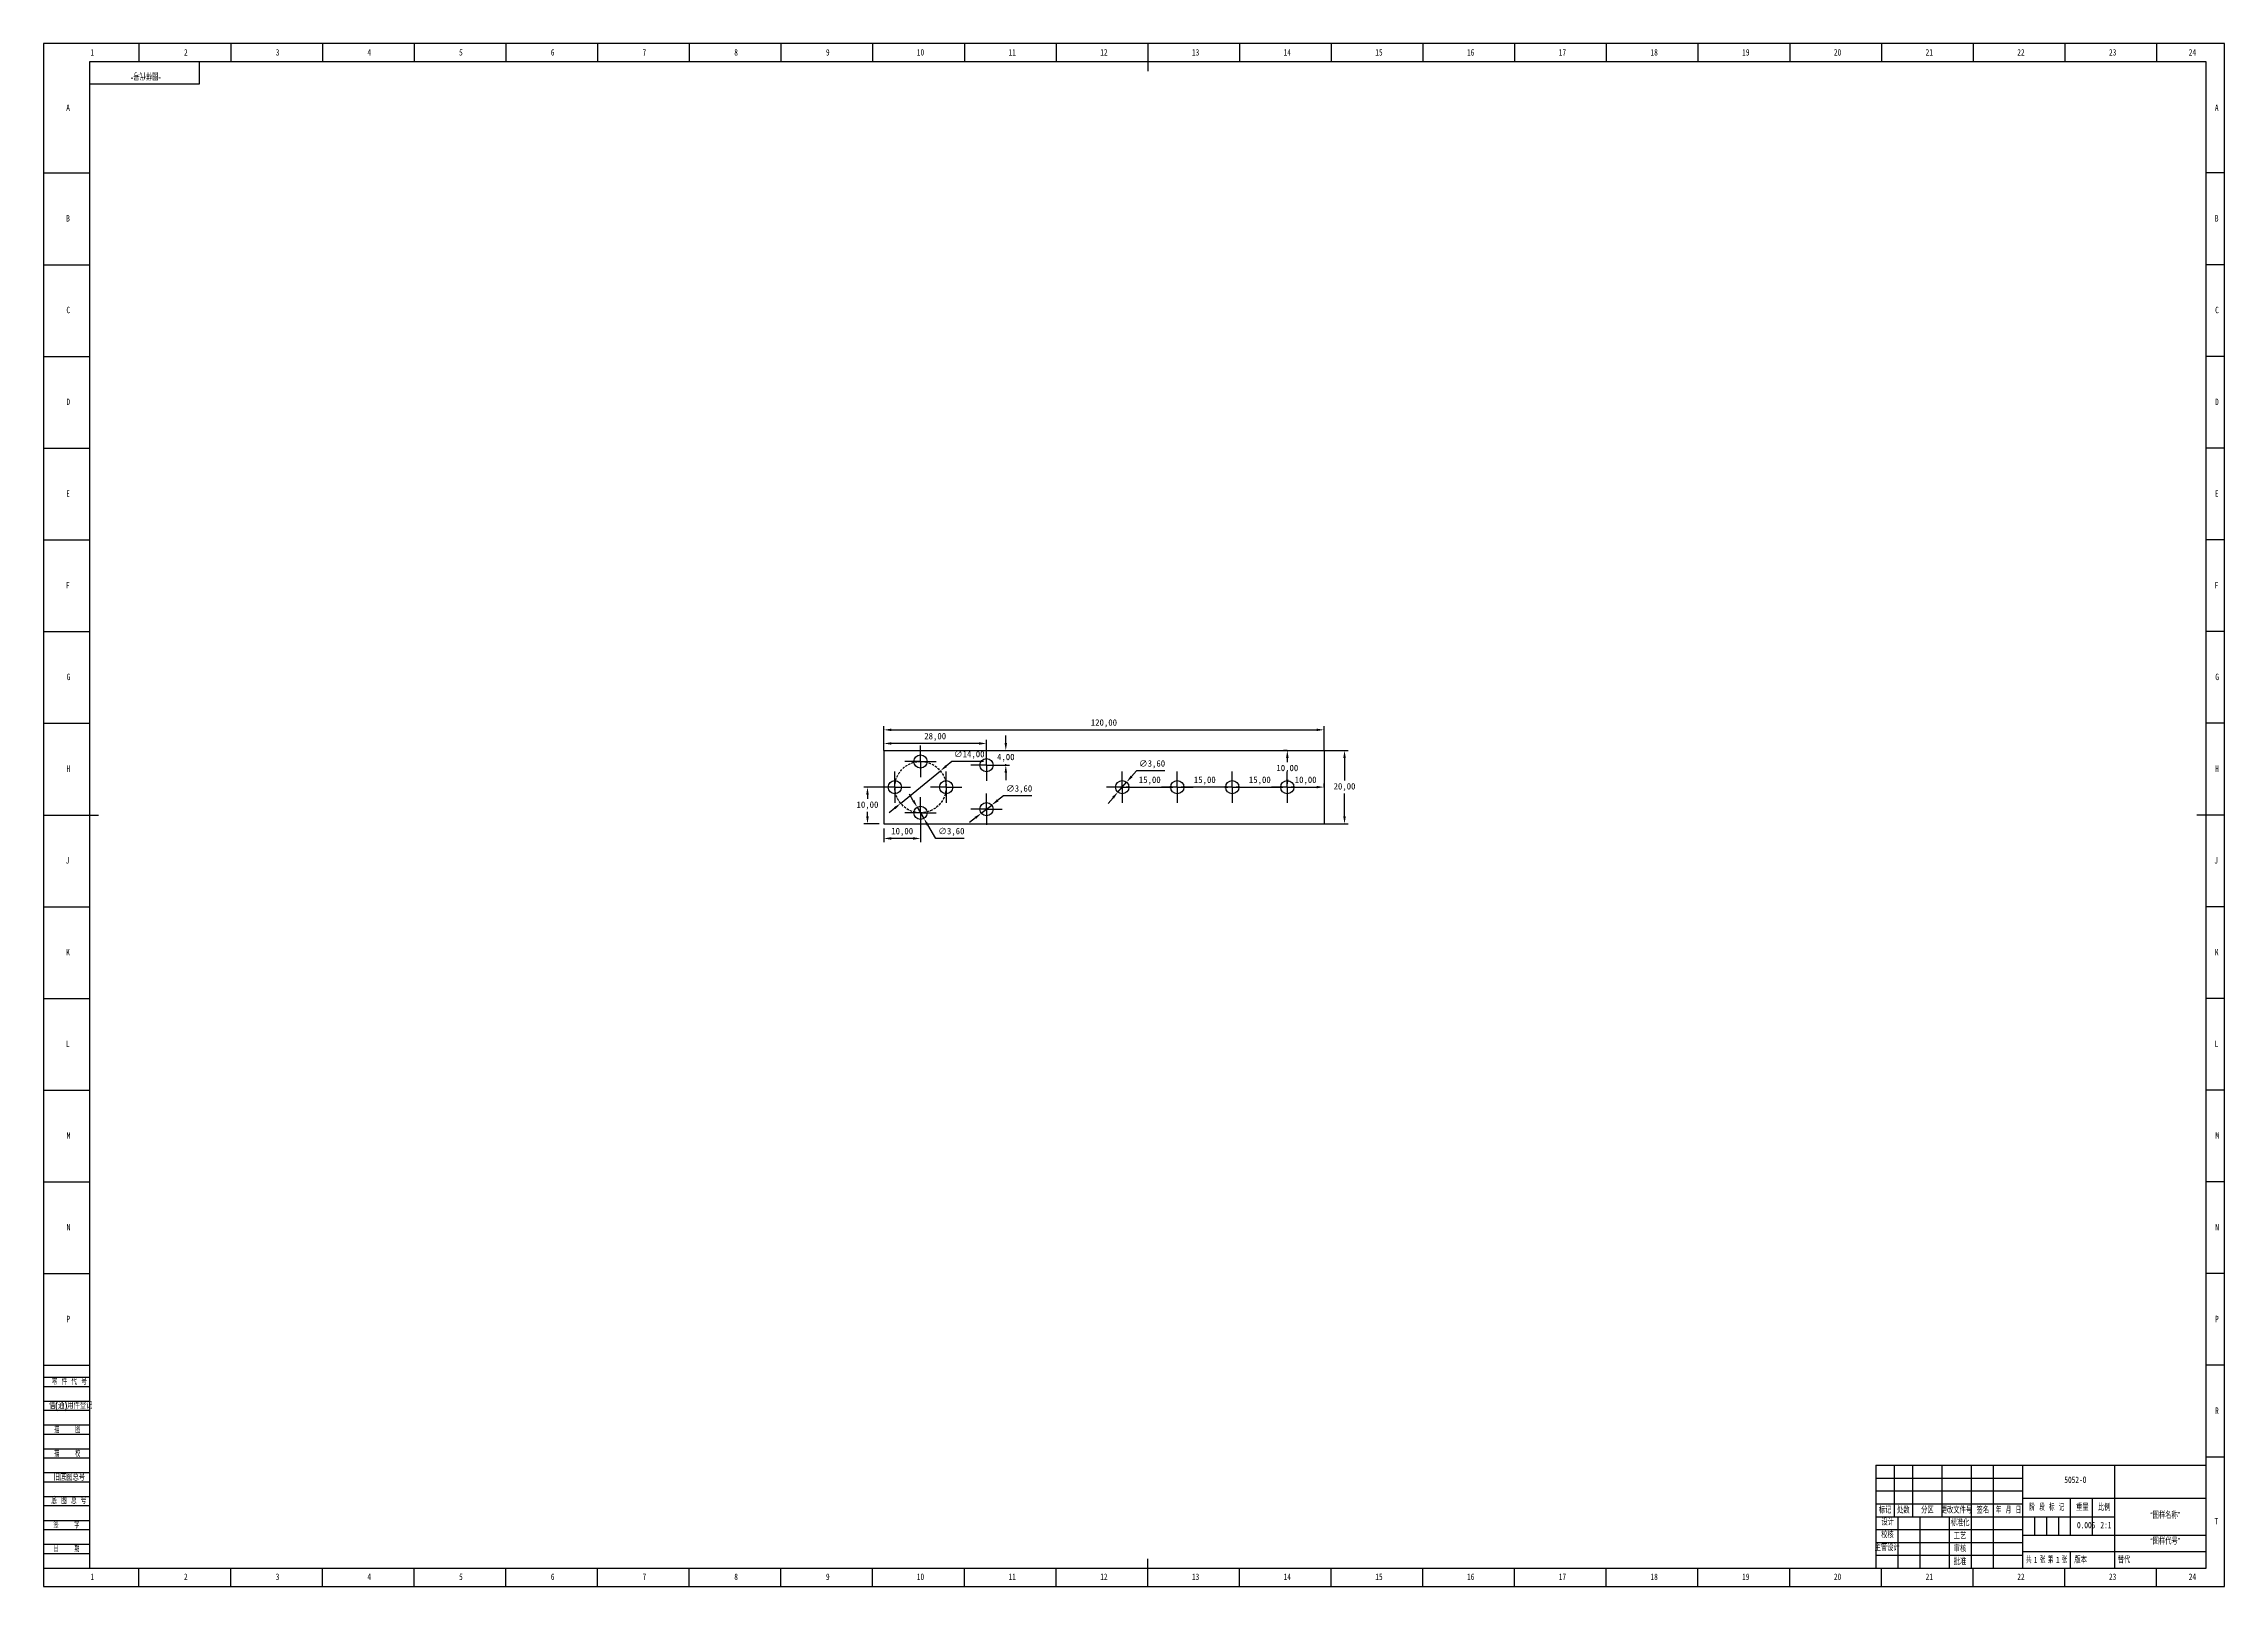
# Model space of a CAD drawing. Header units: millimetres. Extents: x 0 to 594, y 0 to 421.
import ezdxf

# ---------------------------------------------------------------- set-up
doc = ezdxf.new("R2010")
doc.units = ezdxf.units.MM
doc.header["$LTSCALE"] = 0.5
doc.header["$PDSIZE"] = -1
doc.linetypes.add('HIDDEN', pattern=[1.905, 1.27, -0.635])
for name, color, linetype in [('10', 7, 'Continuous'), ('5', 7, 'Continuous'), ('9', 7, 'Continuous'), ('SLD-0', 7, 'Continuous')]:
    doc.layers.add(name, color=color, linetype=linetype)
doc.styles.add('SLDTEXTSTYLE0', font='TXT', dxfattribs={"width": 0.7, "bigfont": 'bigfont'})
doc.styles.add('SLDTEXTSTYLE1', font='TXT', dxfattribs={"width": 0.6, "bigfont": 'bigfont'})
doc.styles.add('SLDTEXTSTYLE2', font='TXT', dxfattribs={"width": 0.614286, "bigfont": 'bigfont'})
doc.styles.add('SLDTEXTSTYLE3', font='TXT', dxfattribs={"width": 0.62, "bigfont": 'bigfont'})
doc.styles.add('SLDTEXTSTYLE4', font='TXT', dxfattribs={"width": 0.566667, "bigfont": 'bigfont'})
doc.styles.add('SLDTEXTSTYLE5', font='TXT', dxfattribs={"width": 0.7})
doc.dimstyles.new('ISO-25', dxfattribs={"dimtxt": 2.5, "dimasz": 2.5, "dimexe": 1.25, "dimexo": 0.625, "dimtad": 1, "dimtxsty": 'Standard', "dimcen": 2.5, "dimadec": 0, "dimazin": 0, "dimtfac": 1, "dimtmove": 0, "dimatfit": 3, "dimfxl": 1, "dimarcsym": 0})

# ---------------------------------------------------------------- blocks, each defined once
blk = doc.blocks.new('SW_CENTERMARKSYMBOL_0')
at = {"layer": '10', "color": 0}
for p, q in [((-2.5, 0), (-4.3, 0)), ((0, 0), (-2.5, 0)), ((0, 2.5), (0, 4.3)), ((0, 0), (0, 2.5)), ((0, 0), (0, -2.5)), ((0, 0), (2.5, 0)), ((2.5, 0), (4.3, 0)), ((0, -2.5), (0, -4.3))]:
    blk.add_line(p, q, dxfattribs=at)
blk = doc.blocks.new('SW_CENTERMARKSYMBOL_1')
at = {"layer": '10', "color": 0}
for p, q in [((-2.5, 0), (-4.3, 0)), ((0, 0), (-2.5, 0)), ((0, 2.5), (0, 4.3)), ((0, 0), (0, 2.5)), ((0, 0), (0, -2.5)), ((0, 0), (2.5, 0)), ((2.5, 0), (4.3, 0)), ((0, -2.5), (0, -4.3))]:
    blk.add_line(p, q, dxfattribs=at)
blk = doc.blocks.new('SW_CENTERMARKSYMBOL_2')
at = {"layer": '10', "color": 0}
for p, q in [((-2.5, 0), (-4.3, 0)), ((0, 0), (-2.5, 0)), ((0, 2.5), (0, 4.3)), ((0, 0), (0, 2.5)), ((0, 0), (0, -2.5)), ((0, 0), (2.5, 0)), ((2.5, 0), (4.3, 0)), ((0, -2.5), (0, -4.3))]:
    blk.add_line(p, q, dxfattribs=at)
blk = doc.blocks.new('SW_CENTERMARKSYMBOL_3')
at = {"layer": '10', "color": 0}
for p, q in [((-2.5, 0), (-4.3, 0)), ((0, 0), (-2.5, 0)), ((0, 2.5), (0, 4.3)), ((0, 0), (0, 2.5)), ((0, 0), (0, -2.5)), ((0, 0), (2.5, 0)), ((2.5, 0), (4.3, 0)), ((0, -2.5), (0, -4.3))]:
    blk.add_line(p, q, dxfattribs=at)
blk = doc.blocks.new('SW_CENTERMARKSYMBOL_4')
at = {"layer": '10', "color": 0}
for p, q in [((-2.5, 0), (-4.3, 0)), ((0, 0), (-2.5, 0)), ((0, 2.5), (0, 4.3)), ((0, 0), (0, 2.5)), ((0, 0), (0, -2.5)), ((0, 0), (2.5, 0)), ((2.5, 0), (4.3, 0)), ((0, -2.5), (0, -4.3))]:
    blk.add_line(p, q, dxfattribs=at)
blk = doc.blocks.new('SW_CENTERMARKSYMBOL_5')
at = {"layer": '10', "color": 0}
for p, q in [((-2.5, 0), (-4.3, 0)), ((0, 0), (-2.5, 0)), ((0, 2.5), (0, 4.3)), ((0, 0), (0, 2.5)), ((0, 0), (0, -2.5)), ((0, 0), (2.5, 0)), ((2.5, 0), (4.3, 0)), ((0, -2.5), (0, -4.3))]:
    blk.add_line(p, q, dxfattribs=at)
blk = doc.blocks.new('SW_CENTERMARKSYMBOL_6')
at = {"layer": '10', "color": 0}
for p, q in [((-2.5, 0), (-4.3, 0)), ((0, 0), (-2.5, 0)), ((0, 2.5), (0, 4.3)), ((0, 0), (0, 2.5)), ((0, 0), (0, -2.5)), ((0, 0), (2.5, 0)), ((2.5, 0), (4.3, 0)), ((0, -2.5), (0, -4.3))]:
    blk.add_line(p, q, dxfattribs=at)
blk = doc.blocks.new('SW_CENTERMARKSYMBOL_7')
at = {"layer": '10', "color": 0}
for p, q in [((-2.5, 0), (-4.3, 0)), ((0, 0), (-2.5, 0)), ((0, 2.5), (0, 4.3)), ((0, 0), (0, 2.5)), ((0, 0), (0, -2.5)), ((0, 0), (2.5, 0)), ((2.5, 0), (4.3, 0)), ((0, -2.5), (0, -4.3))]:
    blk.add_line(p, q, dxfattribs=at)
blk = doc.blocks.new('SW_CENTERMARKSYMBOL_8')
at = {"layer": '10', "color": 0}
for p, q in [((-2.5, 0), (-4.3, 0)), ((0, 0), (-2.5, 0)), ((0, 2.5), (0, 4.3)), ((0, 0), (0, 2.5)), ((0, 0), (0, -2.5)), ((0, 0), (2.5, 0)), ((2.5, 0), (4.3, 0)), ((0, -2.5), (0, -4.3))]:
    blk.add_line(p, q, dxfattribs=at)
blk = doc.blocks.new('SW_CENTERMARKSYMBOL_9')
at = {"layer": '10', "color": 0}
for p, q in [((-2.5, 0), (-4.3, 0)), ((0, 0), (-2.5, 0)), ((0, 2.5), (0, 4.3)), ((0, 0), (0, 2.5)), ((0, 0), (0, -2.5)), ((0, 0), (2.5, 0)), ((2.5, 0), (4.3, 0)), ((0, -2.5), (0, -4.3))]:
    blk.add_line(p, q, dxfattribs=at)
blk = doc.blocks.new('*D11')
at = {"color": 0, "lineweight": -2, "transparency": 16777216}
for p, q in [((229.05, 227.85), (229.05, 234.46)), ((231.09, 233.46), (347.01, 233.46)), ((349.05, 227.85), (349.05, 234.46))]:
    blk.add_line(p, q, dxfattribs=at)
at = {"color": 0, "transparency": 16777216}
for points in [[(231.09, 233.8), (231.09, 233.12), (229.05, 233.46)], [(347.01, 233.8), (347.01, 233.12), (349.05, 233.46)]]:
    blk.add_solid(points, dxfattribs=at)
at = {"layer": 'Defpoints', "color": 0, "transparency": 16777216}
for p in [(349.05, 233.46), (229.05, 227.85), (349.05, 227.85)]:
    blk.add_point(p, dxfattribs=at)
at = {"color": 0, "transparency": 16777216, "insert": (289.05, 235.24), "char_height": 1.75, "attachment_point": 5}
blk.add_mtext('120,00', dxfattribs=at)
blk = doc.blocks.new('*D12')
at = {"color": 0, "lineweight": -2, "transparency": 16777216}
for p, q in [((349.05, 227.85), (355.64, 227.85)), ((354.64, 225.81), (354.64, 219.63)), ((354.64, 209.89), (354.64, 216.07)), ((349.05, 207.85), (355.64, 207.85))]:
    blk.add_line(p, q, dxfattribs=at)
at = {"color": 0, "transparency": 16777216}
for points in [[(354.3, 225.81), (354.98, 225.81), (354.64, 227.85)], [(354.3, 209.89), (354.98, 209.89), (354.64, 207.85)]]:
    blk.add_solid(points, dxfattribs=at)
at = {"layer": 'Defpoints', "color": 0, "transparency": 16777216}
for p in [(349.05, 227.85), (349.05, 207.85), (354.64, 207.85)]:
    blk.add_point(p, dxfattribs=at)
at = {"color": 0, "transparency": 16777216, "insert": (354.64, 217.85), "char_height": 1.75, "attachment_point": 5}
blk.add_mtext('20,00', dxfattribs=at)
blk = doc.blocks.new('*D13')
at = {"color": 0, "lineweight": -2, "transparency": 16777216}
for p, q in [((229.05, 206.55), (229.05, 202.86)), ((237.01, 203.86), (231.09, 203.86)), ((239.05, 206.55), (239.05, 202.86))]:
    blk.add_line(p, q, dxfattribs=at)
at = {"color": 0, "transparency": 16777216}
for points in [[(231.09, 204.2), (231.09, 203.52), (229.05, 203.86)], [(237.01, 204.2), (237.01, 203.52), (239.05, 203.86)]]:
    blk.add_solid(points, dxfattribs=at)
at = {"layer": 'Defpoints', "color": 0, "transparency": 16777216}
for p in [(229.05, 206.55), (229.05, 203.86), (239.05, 206.55)]:
    blk.add_point(p, dxfattribs=at)
at = {"color": 0, "transparency": 16777216, "insert": (234.05, 205.64), "char_height": 1.75, "attachment_point": 5}
blk.add_mtext('10,00', dxfattribs=at)
blk = doc.blocks.new('*D14')
at = {"color": 0, "lineweight": -2, "transparency": 16777216}
for p, q in [((227.75, 217.85), (223.59, 217.85)), ((224.59, 215.81), (224.59, 214.63)), ((224.59, 209.89), (224.59, 211.07)), ((227.75, 207.85), (223.59, 207.85))]:
    blk.add_line(p, q, dxfattribs=at)
at = {"color": 0, "transparency": 16777216}
for points in [[(224.25, 215.81), (224.93, 215.81), (224.59, 217.85)], [(224.25, 209.89), (224.93, 209.89), (224.59, 207.85)]]:
    blk.add_solid(points, dxfattribs=at)
at = {"layer": 'Defpoints', "color": 0, "transparency": 16777216}
for p in [(227.75, 217.85), (224.59, 207.85), (227.75, 207.85)]:
    blk.add_point(p, dxfattribs=at)
at = {"color": 0, "transparency": 16777216, "insert": (224.59, 212.85), "char_height": 1.75, "attachment_point": 5}
blk.add_mtext('10,00', dxfattribs=at)
blk = doc.blocks.new('*D15')
at = {"color": 0, "lineweight": -2, "transparency": 16777216}
for p, q in [((233.63, 213.42), (244.47, 222.28)), ((247.63, 224.86), (246.05, 223.57)), ((256.26, 224.86), (247.63, 224.86)), ((232.05, 212.13), (230.47, 210.84))]:
    blk.add_line(p, q, dxfattribs=at)
at = {"color": 0, "transparency": 16777216}
for points in [[(245.83, 223.83), (246.26, 223.31), (244.47, 222.28)], [(231.83, 212.39), (232.27, 211.86), (233.63, 213.42)]]:
    blk.add_solid(points, dxfattribs=at)
at = {"layer": 'Defpoints', "color": 0, "transparency": 16777216}
for p in [(244.47, 222.28), (233.63, 213.42)]:
    blk.add_point(p, dxfattribs=at)
at = {"color": 0, "transparency": 16777216, "insert": (252.33, 226.65), "char_height": 1.75, "attachment_point": 5}
blk.add_mtext('∅14,00', dxfattribs=at)
blk = doc.blocks.new('*D16')
at = {"color": 0, "lineweight": -2, "transparency": 16777216}
for p, q in [((237.09, 214.15), (236.05, 215.91)), ((238.13, 212.4), (239.97, 209.3)), ((243.19, 203.86), (241.01, 207.55)), ((250.95, 203.86), (243.19, 203.86))]:
    blk.add_line(p, q, dxfattribs=at)
at = {"color": 0, "transparency": 16777216}
for points in [[(237.38, 214.33), (236.8, 213.98), (238.13, 212.4)], [(241.3, 207.72), (240.71, 207.37), (239.97, 209.3)]]:
    blk.add_solid(points, dxfattribs=at)
at = {"layer": 'Defpoints', "color": 0, "transparency": 16777216}
for p in [(238.13, 212.4), (239.97, 209.3)]:
    blk.add_point(p, dxfattribs=at)
at = {"color": 0, "transparency": 16777216, "insert": (247.45, 205.64), "char_height": 1.75, "attachment_point": 5}
blk.add_mtext('∅3,60', dxfattribs=at)
blk = doc.blocks.new('*D17')
at = {"color": 0, "lineweight": -2, "transparency": 16777216}
for p, q in [((261.67, 215.48), (260.07, 214.22)), ((269.43, 215.48), (261.67, 215.48)), ((254.03, 209.48), (252.42, 208.22)), ((255.63, 210.74), (258.46, 212.96))]:
    blk.add_line(p, q, dxfattribs=at)
at = {"color": 0, "transparency": 16777216}
for points in [[(259.86, 214.49), (260.28, 213.95), (258.46, 212.96)], [(253.82, 209.74), (254.24, 209.21), (255.63, 210.74)]]:
    blk.add_solid(points, dxfattribs=at)
at = {"layer": 'Defpoints', "color": 0, "transparency": 16777216}
for p in [(255.63, 210.74), (258.46, 212.96)]:
    blk.add_point(p, dxfattribs=at)
at = {"color": 0, "transparency": 16777216, "insert": (265.93, 217.26), "char_height": 1.75, "attachment_point": 5}
blk.add_mtext('∅3,60', dxfattribs=at)
blk = doc.blocks.new('*D18')
at = {"color": 0, "lineweight": -2, "transparency": 16777216}
for p, q in [((229.05, 227.85), (229.05, 230.75)), ((255.01, 229.75), (231.09, 229.75)), ((257.05, 228.15), (257.05, 230.75))]:
    blk.add_line(p, q, dxfattribs=at)
at = {"color": 0, "transparency": 16777216}
for points in [[(231.09, 230.09), (231.09, 229.41), (229.05, 229.75)], [(255.01, 230.09), (255.01, 229.41), (257.05, 229.75)]]:
    blk.add_solid(points, dxfattribs=at)
at = {"layer": 'Defpoints', "color": 0, "transparency": 16777216}
for p in [(229.05, 229.75), (229.05, 227.85), (257.05, 228.15)]:
    blk.add_point(p, dxfattribs=at)
at = {"color": 0, "transparency": 16777216, "insert": (243.05, 231.53), "char_height": 1.75, "attachment_point": 5}
blk.add_mtext('28,00', dxfattribs=at)
blk = doc.blocks.new('*D19')
at = {"color": 0, "lineweight": -2, "transparency": 16777216}
for p, q in [((262.3, 229.89), (262.3, 231.93)), ((261.35, 227.85), (263.3, 227.85)), ((262.3, 227.85), (262.3, 227.63)), ((261.35, 223.85), (263.3, 223.85)), ((262.3, 223.85), (262.3, 224.07)), ((262.3, 221.81), (262.3, 219.77))]:
    blk.add_line(p, q, dxfattribs=at)
at = {"color": 0, "transparency": 16777216}
for points in [[(261.96, 229.89), (262.64, 229.89), (262.3, 227.85)], [(261.96, 221.81), (262.64, 221.81), (262.3, 223.85)]]:
    blk.add_solid(points, dxfattribs=at)
at = {"layer": 'Defpoints', "color": 0, "transparency": 16777216}
for p in [(261.35, 227.85), (262.3, 227.85), (261.35, 223.85)]:
    blk.add_point(p, dxfattribs=at)
at = {"color": 0, "transparency": 16777216, "insert": (262.3, 225.85), "char_height": 1.75, "attachment_point": 5}
blk.add_mtext('4,00', dxfattribs=at)
blk = doc.blocks.new('*D20')
at = {"color": 0, "lineweight": -2, "transparency": 16777216}
for p, q in [((297.91, 222.29), (296.57, 220.75)), ((305.67, 222.29), (297.91, 222.29)), ((291.53, 214.95), (290.19, 213.41)), ((292.87, 216.49), (295.23, 219.21))]:
    blk.add_line(p, q, dxfattribs=at)
at = {"color": 0, "transparency": 16777216}
for points in [[(296.31, 220.97), (296.83, 220.52), (295.23, 219.21)], [(291.27, 215.18), (291.78, 214.73), (292.87, 216.49)]]:
    blk.add_solid(points, dxfattribs=at)
at = {"layer": 'Defpoints', "color": 0, "transparency": 16777216}
for p in [(292.87, 216.49), (295.23, 219.21)]:
    blk.add_point(p, dxfattribs=at)
at = {"color": 0, "transparency": 16777216, "insert": (302.17, 224.07), "char_height": 1.75, "attachment_point": 5}
blk.add_mtext('∅3,60', dxfattribs=at)
blk = doc.blocks.new('*D21')
at = {"color": 0, "lineweight": -2, "transparency": 16777216}
for p, q in [((294.05, 217.85), (294.05, 218.85)), ((296.09, 217.85), (307.01, 217.85)), ((309.05, 217.85), (309.05, 218.85))]:
    blk.add_line(p, q, dxfattribs=at)
at = {"color": 0, "transparency": 16777216}
for points in [[(296.09, 218.19), (296.09, 217.51), (294.05, 217.85)], [(307.01, 218.19), (307.01, 217.51), (309.05, 217.85)]]:
    blk.add_solid(points, dxfattribs=at)
at = {"layer": 'Defpoints', "color": 0, "transparency": 16777216}
for p in [(294.05, 217.85), (309.05, 217.85), (309.05, 217.85)]:
    blk.add_point(p, dxfattribs=at)
at = {"color": 0, "transparency": 16777216, "insert": (301.55, 219.63), "char_height": 1.75, "attachment_point": 5}
blk.add_mtext('15,00', dxfattribs=at)
blk = doc.blocks.new('*D22')
at = {"color": 0, "lineweight": -2, "transparency": 16777216}
for p, q in [((309.05, 217.85), (309.05, 218.85)), ((322.01, 217.85), (311.09, 217.85)), ((324.05, 217.85), (324.05, 218.85))]:
    blk.add_line(p, q, dxfattribs=at)
at = {"color": 0, "transparency": 16777216}
for points in [[(311.09, 218.19), (311.09, 217.51), (309.05, 217.85)], [(322.01, 218.19), (322.01, 217.51), (324.05, 217.85)]]:
    blk.add_solid(points, dxfattribs=at)
at = {"layer": 'Defpoints', "color": 0, "transparency": 16777216}
for p in [(309.05, 217.85), (309.05, 217.85), (324.05, 217.85)]:
    blk.add_point(p, dxfattribs=at)
at = {"color": 0, "transparency": 16777216, "insert": (316.55, 219.63), "char_height": 1.75, "attachment_point": 5}
blk.add_mtext('15,00', dxfattribs=at)
blk = doc.blocks.new('*D23')
at = {"color": 0, "lineweight": -2, "transparency": 16777216}
for p, q in [((324.05, 217.85), (324.05, 218.85)), ((326.09, 217.85), (337.01, 217.85)), ((339.05, 217.85), (339.05, 218.85))]:
    blk.add_line(p, q, dxfattribs=at)
at = {"color": 0, "transparency": 16777216}
for points in [[(326.09, 218.19), (326.09, 217.51), (324.05, 217.85)], [(337.01, 218.19), (337.01, 217.51), (339.05, 217.85)]]:
    blk.add_solid(points, dxfattribs=at)
at = {"layer": 'Defpoints', "color": 0, "transparency": 16777216}
for p in [(324.05, 217.85), (339.05, 217.85), (339.05, 217.85)]:
    blk.add_point(p, dxfattribs=at)
at = {"color": 0, "transparency": 16777216, "insert": (331.55, 219.63), "char_height": 1.75, "attachment_point": 5}
blk.add_mtext('15,00', dxfattribs=at)
blk = doc.blocks.new('*D24')
at = {"color": 0, "lineweight": -2, "transparency": 16777216}
for p, q in [((339.05, 217.85), (339.05, 218.85)), ((341.09, 217.85), (347.01, 217.85)), ((349.05, 217.85), (349.05, 218.85))]:
    blk.add_line(p, q, dxfattribs=at)
at = {"color": 0, "transparency": 16777216}
for points in [[(341.09, 218.19), (341.09, 217.51), (339.05, 217.85)], [(347.01, 218.19), (347.01, 217.51), (349.05, 217.85)]]:
    blk.add_solid(points, dxfattribs=at)
at = {"layer": 'Defpoints', "color": 0, "transparency": 16777216}
for p in [(339.05, 217.85), (349.05, 217.85), (349.05, 217.85)]:
    blk.add_point(p, dxfattribs=at)
at = {"color": 0, "transparency": 16777216, "insert": (344.05, 219.63), "char_height": 1.75, "attachment_point": 5}
blk.add_mtext('10,00', dxfattribs=at)
blk = doc.blocks.new('*D25')
at = {"color": 0, "lineweight": -2, "transparency": 16777216}
for p, q in [((339.05, 227.85), (338.05, 227.85)), ((339.05, 225.81), (339.05, 224.63)), ((339.05, 219.89), (339.05, 221.07)), ((339.05, 217.85), (338.05, 217.85))]:
    blk.add_line(p, q, dxfattribs=at)
at = {"color": 0, "transparency": 16777216}
for points in [[(338.71, 225.81), (339.39, 225.81), (339.05, 227.85)], [(338.71, 219.89), (339.39, 219.89), (339.05, 217.85)]]:
    blk.add_solid(points, dxfattribs=at)
at = {"layer": 'Defpoints', "color": 0, "transparency": 16777216}
for p in [(339.05, 227.85), (339.05, 227.85), (339.05, 217.85)]:
    blk.add_point(p, dxfattribs=at)
at = {"color": 0, "transparency": 16777216, "insert": (339.05, 222.85), "char_height": 1.75, "attachment_point": 5}
blk.add_mtext('10,00', dxfattribs=at)

msp = doc.modelspace()

# ---------------------------------------------------------------- linework, layer by layer
at = {"color": 7, "linetype": 'Continuous', "lineweight": 30}
for p, q in [((229.048, 227.849), (349.048, 227.849)), ((229.048, 227.849), (229.048, 207.849)), ((349.048, 227.849), (349.048, 207.849)), ((229.048, 207.849), (349.048, 207.849))]:
    msp.add_line(p, q, dxfattribs=at)
at = {"color": 7, "linetype": 'Continuous', "lineweight": 25}
for centre in [(239.048, 224.849), (257.048, 223.849), (232.048, 217.849), (246.048, 217.849), (294.048, 217.849), (309.048, 217.849), (324.048, 217.849), (339.048, 217.849), (239.048, 210.849), (257.048, 211.849)]:
    msp.add_circle(centre, 1.8, dxfattribs=at)
at = {"linetype": 'HIDDEN'}
msp.add_circle((239.048, 217.849), 7, dxfattribs=at)
at = {"layer": '5', "color": 7}
for p, q in [((594.5, 420.5), (0, 420.5)), ((0, 420.5), (0, 0)), ((594.5, 0), (594.5, 420.5)), ((0, 57), (12.5, 57)), ((0, 54.5), (12.5, 54.5)), ((0, 50.5), (12.5, 50.5)), ((0, 48), (12.5, 48)), ((0, 44), (12.5, 44)), ((0, 41.5), (12.5, 41.5)), ((0, 37.5), (12.5, 37.5)), ((0, 35), (12.5, 35)), ((0, 31), (12.5, 31)), ((0, 28.5), (12.5, 28.5)), ((0, 24.5), (12.5, 24.5)), ((499.5, 29.5), (539.5, 29.5)), ((499.5, 26), (539.5, 26)), ((0, 22), (12.5, 22)), ((0, 18), (12.5, 18)), ((542.75, 19), (542.75, 14)), ((546, 19), (546, 14)), ((549.25, 19), (549.25, 14)), ((0, 15.5), (12.5, 15.5)), ((0, 11.5), (12.5, 11.5)), ((0, 9), (12.5, 9)), ((0, 0), (594.5, 0))]:
    msp.add_line(p, q, dxfattribs=at)
at = {"layer": '5'}
for p, q in [((26, 420.5), (26, 415.525)), ((51, 420.5), (51, 415.525)), ((76, 420.5), (76, 415.525)), ((101, 420.5), (101, 415.525)), ((126, 420.5), (126, 415.525)), ((151, 420.5), (151, 415.525)), ((176, 420.5), (176, 415.525)), ((201, 420.5), (201, 415.525)), ((226, 420.5), (226, 415.525)), ((251, 420.5), (251, 415.525)), ((276, 420.5), (276, 415.525)), ((326, 420.5), (326, 415.525)), ((351, 420.5), (351, 415.525)), ((376, 420.5), (376, 415.525)), ((401, 420.5), (401, 415.525)), ((426, 420.5), (426, 415.525)), ((451, 420.5), (451, 415.525)), ((476, 420.5), (476, 415.525)), ((501, 420.5), (501, 415.525)), ((526, 420.5), (526, 415.525)), ((551, 420.5), (551, 415.525)), ((576, 420.5), (576, 415.525)), ((0, 385.25), (12.5, 385.25)), ((594.5, 385.25), (589.5, 385.25)), ((0, 360.25), (12.5, 360.25)), ((594.5, 360.25), (589.5, 360.25)), ((0, 335.25), (12.5, 335.25)), ((594.5, 335.25), (589.5, 335.25)), ((0, 310.25), (12.5, 310.25)), ((594.5, 310.25), (589.5, 310.25)), ((0, 285.25), (12.5, 285.25)), ((594.5, 285.25), (589.5, 285.25)), ((0, 260.25), (12.5, 260.25)), ((594.5, 260.25), (589.5, 260.25)), ((0, 235.25), (12.5, 235.25)), ((594.5, 235.25), (589.5, 235.25)), ((0, 185.25), (12.5, 185.25)), ((594.5, 185.25), (589.5, 185.25)), ((0, 160.25), (12.5, 160.25)), ((594.5, 160.25), (589.5, 160.25)), ((0, 135.25), (12.5, 135.25)), ((594.5, 135.25), (589.5, 135.25)), ((0, 110.25), (12.5, 110.25)), ((594.5, 110.25), (589.5, 110.25)), ((0, 85.25), (12.5, 85.25)), ((594.5, 85.25), (589.5, 85.25)), ((0, 60.25), (12.5, 60.25)), ((594.5, 60.25), (589.5, 60.25)), ((594.5, 35.25), (589.5, 35.25)), ((26, 0), (26, 5)), ((51, 0), (51, 5)), ((76, 0), (76, 5)), ((101, 0), (101, 5)), ((126, 0), (126, 5)), ((151, 0), (151, 5)), ((176, 0), (176, 5)), ((201, 0), (201, 5)), ((226, 0), (226, 5)), ((251, 0), (251, 5)), ((276, 0), (276, 5)), ((326, 0), (326, 5)), ((351, 0), (351, 5)), ((376, 0), (376, 5)), ((401, 0), (401, 5)), ((426, 0), (426, 5)), ((451, 0), (451, 5)), ((476, 0), (476, 5)), ((501, 0), (501, 5)), ((526, 0), (526, 5)), ((551, 0), (551, 5)), ((576, 0), (576, 5))]:
    msp.add_line(p, q, dxfattribs=at)
at = {"layer": '5', "lineweight": 25}
for p, q in [((301, 420.5), (301, 413)), ((0, 210.25), (15, 210.25)), ((594.5, 210.25), (587, 210.25)), ((301, 0), (301, 7.5)), ((552.5, 9.491), (552.5, 5))]:
    msp.add_line(p, q, dxfattribs=at)
at = {"layer": '5', "color": 7, "lineweight": 25}
for p, q in [((589.5, 415.525), (12.5, 415.525)), ((12.5, 415.525), (12.5, 5)), ((42.5, 409.5), (42.5, 415.5)), ((589.5, 5), (589.5, 415.525)), ((12.5, 409.5), (42.5, 409.5)), ((499.5, 33), (589.5, 33)), ((499.5, 33), (499.5, 5)), ((504.5, 33), (504.5, 19)), ((509.5, 33), (509.5, 19)), ((517.5, 33), (517.5, 19)), ((525.5, 33), (525.5, 5)), ((531.5, 33), (531.5, 5)), ((539.5, 33), (539.5, 5)), ((564.5, 33), (564.5, 19)), ((539.5, 24), (589.5, 24)), ((552.5, 24), (552.5, 14)), ((558.5, 24), (558.5, 14)), ((499.5, 22.5), (539.5, 22.5)), ((499.5, 19), (564.5, 19)), ((505.5, 19), (505.5, 5)), ((511.5, 19), (511.5, 5)), ((519.5, 19), (519.5, 5)), ((564.5, 19), (564.5, 5)), ((499.5, 15.5), (539.5, 15.5)), ((499.5, 12), (539.5, 12)), ((539.5, 14), (589.5, 14)), ((499.5, 8.5), (539.5, 8.5)), ((539.503, 9.491), (589.5, 9.491)), ((0, 5), (589.5, 5))]:
    msp.add_line(p, q, dxfattribs=at)

# ---------------------------------------------------------------- block references
at = {"layer": '10'}
for name, p in [('SW_CENTERMARKSYMBOL_3', (239.048, 224.849)), ('SW_CENTERMARKSYMBOL_9', (257.048, 223.849)), ('SW_CENTERMARKSYMBOL_1', (232.048, 217.849)), ('SW_CENTERMARKSYMBOL_2', (246.048, 217.849)), ('SW_CENTERMARKSYMBOL_4', (294.048, 217.849)), ('SW_CENTERMARKSYMBOL_5', (309.048, 217.849)), ('SW_CENTERMARKSYMBOL_6', (324.048, 217.849)), ('SW_CENTERMARKSYMBOL_7', (339.048, 217.849)), ('SW_CENTERMARKSYMBOL_0', (239.048, 210.849)), ('SW_CENTERMARKSYMBOL_8', (257.048, 211.849))]:
    msp.add_blockref(name, p, dxfattribs=at)

# ---------------------------------------------------------------- texts
at = {"layer": '10', "char_height": 1.75}
for s, insert, attachment_point, style in [('1', (13.272, 418.997), 2, 'SLDTEXTSTYLE5'), ('2', (38.772, 418.997), 2, 'SLDTEXTSTYLE5'), ('3', (63.772, 418.997), 2, 'SLDTEXTSTYLE5'), ('4', (88.772, 418.997), 2, 'SLDTEXTSTYLE5'), ('5', (113.772, 418.997), 2, 'SLDTEXTSTYLE5'), ('6', (138.773, 418.997), 2, 'SLDTEXTSTYLE5'), ('7', (163.773, 418.997), 2, 'SLDTEXTSTYLE5'), ('8', (188.773, 418.997), 2, 'SLDTEXTSTYLE5'), ('9', (213.773, 418.997), 2, 'SLDTEXTSTYLE5'), ('10', (239.044, 418.997), 2, 'SLDTEXTSTYLE5'), ('11', (264.044, 418.997), 2, 'SLDTEXTSTYLE5'), ('12', (289.044, 418.997), 2, 'SLDTEXTSTYLE5'), ('13', (314.044, 418.997), 2, 'SLDTEXTSTYLE5'), ('14', (339.044, 418.997), 2, 'SLDTEXTSTYLE5'), ('15', (364.044, 418.997), 2, 'SLDTEXTSTYLE5'), ('16', (389.046, 418.997), 2, 'SLDTEXTSTYLE5'), ('17', (414.046, 418.997), 2, 'SLDTEXTSTYLE5'), ('18', (439.046, 418.997), 2, 'SLDTEXTSTYLE5'), ('19', (464.046, 418.997), 2, 'SLDTEXTSTYLE5'), ('20', (489.044, 418.997), 2, 'SLDTEXTSTYLE5'), ('21', (514.044, 418.997), 2, 'SLDTEXTSTYLE5'), ('22', (539.044, 418.997), 2, 'SLDTEXTSTYLE5'), ('23', (564.044, 418.997), 2, 'SLDTEXTSTYLE5'), ('24', (585.794, 418.997), 2, 'SLDTEXTSTYLE5'), ('A', (6.66, 403.892), 2, 'SLDTEXTSTYLE5'), ('A', (592.41, 403.892), 2, 'SLDTEXTSTYLE5'), ('B', (6.66, 373.747), 2, 'SLDTEXTSTYLE5'), ('B', (592.41, 373.747), 2, 'SLDTEXTSTYLE5'), ('C', (6.714, 348.767), 2, 'SLDTEXTSTYLE5'), ('C', (592.464, 348.767), 2, 'SLDTEXTSTYLE5'), ('D', (6.715, 323.747), 2, 'SLDTEXTSTYLE5'), ('D', (592.465, 323.747), 2, 'SLDTEXTSTYLE5'), ('E', (6.659, 298.767), 2, 'SLDTEXTSTYLE5'), ('E', (592.409, 298.767), 2, 'SLDTEXTSTYLE5'), ('F', (6.612, 273.747), 2, 'SLDTEXTSTYLE5'), ('F', (592.362, 273.747), 2, 'SLDTEXTSTYLE5'), ('G', (6.77, 248.767), 2, 'SLDTEXTSTYLE5'), ('G', (592.52, 248.767), 2, 'SLDTEXTSTYLE5'), ('H', (6.715, 223.747), 2, 'SLDTEXTSTYLE5'), ('H', (592.465, 223.747), 2, 'SLDTEXTSTYLE5'), ('J', (6.508, 198.767), 2, 'SLDTEXTSTYLE5'), ('J', (592.258, 198.767), 2, 'SLDTEXTSTYLE5'), ('K', (6.66, 173.747), 2, 'SLDTEXTSTYLE5'), ('K', (592.41, 173.747), 2, 'SLDTEXTSTYLE5'), ('L', (6.59, 148.767), 2, 'SLDTEXTSTYLE5'), ('L', (592.34, 148.767), 2, 'SLDTEXTSTYLE5'), ('M', (6.799, 123.747), 2, 'SLDTEXTSTYLE5'), ('M', (592.549, 123.747), 2, 'SLDTEXTSTYLE5'), ('N', (6.774, 98.767), 2, 'SLDTEXTSTYLE5'), ('N', (592.524, 98.767), 2, 'SLDTEXTSTYLE5'), ('P', (6.722, 73.747), 2, 'SLDTEXTSTYLE5'), ('P', (592.472, 73.747), 2, 'SLDTEXTSTYLE5'), ('R', (592.465, 48.767), 2, 'SLDTEXTSTYLE5'), ('5052-O', (553.88, 29.929), 2, 'SLDTEXTSTYLE5'), ('“图样名称”', (578.366, 20.255), 2, 'SLDTEXTSTYLE0'), ('T', (592.328, 18.622), 2, 'SLDTEXTSTYLE5'), ('校核', (502.638, 14.928), 2, 'SLDTEXTSTYLE0'), ('0.006', (556.823, 17.579), 2, 'SLDTEXTSTYLE5'), ('“图样代号”', (578.367, 13.183), 2, 'SLDTEXTSTYLE0'), ('主管设计', (502.562, 11.415), 2, 'SLDTEXTSTYLE0'), ('1', (542.555, 8.094), 1, 'SLDTEXTSTYLE5'), ('1', (548.568, 8.094), 1, 'SLDTEXTSTYLE5'), ('1', (13.272, 3.497), 2, 'SLDTEXTSTYLE5'), ('2', (38.772, 3.497), 2, 'SLDTEXTSTYLE5'), ('3', (63.772, 3.497), 2, 'SLDTEXTSTYLE5'), ('4', (88.772, 3.497), 2, 'SLDTEXTSTYLE5'), ('5', (113.772, 3.497), 2, 'SLDTEXTSTYLE5'), ('6', (138.773, 3.497), 2, 'SLDTEXTSTYLE5'), ('7', (163.773, 3.497), 2, 'SLDTEXTSTYLE5'), ('8', (188.773, 3.497), 2, 'SLDTEXTSTYLE5'), ('9', (213.773, 3.497), 2, 'SLDTEXTSTYLE5'), ('10', (239.044, 3.497), 2, 'SLDTEXTSTYLE5'), ('11', (264.044, 3.497), 2, 'SLDTEXTSTYLE5'), ('12', (289.044, 3.497), 2, 'SLDTEXTSTYLE5'), ('13', (314.044, 3.497), 2, 'SLDTEXTSTYLE5'), ('14', (339.044, 3.497), 2, 'SLDTEXTSTYLE5'), ('15', (364.044, 3.497), 2, 'SLDTEXTSTYLE5'), ('16', (389.046, 3.497), 2, 'SLDTEXTSTYLE5'), ('17', (414.046, 3.497), 2, 'SLDTEXTSTYLE5'), ('18', (439.046, 3.497), 2, 'SLDTEXTSTYLE5'), ('19', (464.046, 3.497), 2, 'SLDTEXTSTYLE5'), ('20', (489.044, 3.497), 2, 'SLDTEXTSTYLE5'), ('21', (514.044, 3.497), 2, 'SLDTEXTSTYLE5'), ('22', (539.044, 3.497), 2, 'SLDTEXTSTYLE5'), ('23', (564.044, 3.497), 2, 'SLDTEXTSTYLE5'), ('24', (585.794, 3.497), 2, 'SLDTEXTSTYLE5')]:
    msp.add_mtext(s, dxfattribs=dict(at, insert=insert, attachment_point=attachment_point, style=style))
at = {"layer": '10', "color": 7, "insert": (555.313, 8.094), "char_height": 1.75, "attachment_point": 2, "style": 'SLDTEXTSTYLE0'}
msp.add_mtext('版本', dxfattribs=at)
at = {"layer": '9', "color": 7, "char_height": 1.75}
for s, insert, attachment_point, style in [('零 件 代 号', (2.241, 56.68), 1, 'SLDTEXTSTYLE2'), ('借(通)用件登记', (1.466, 50.138), 1, 'SLDTEXTSTYLE0'), ('描    图', (6.455, 43.588), 2, 'SLDTEXTSTYLE4'), ('描    校', (6.455, 37.068), 2, 'SLDTEXTSTYLE4'), ('旧底图总号', (2.73, 30.6), 1, 'SLDTEXTSTYLE0'), ('底 图 总 号', (2.106, 24.217), 1, 'SLDTEXTSTYLE2'), ('标记', (502.013, 21.653), 2, 'SLDTEXTSTYLE0'), ('设计', (502.713, 18.383), 2, 'SLDTEXTSTYLE0'), ('处数', (506.976, 21.653), 2, 'SLDTEXTSTYLE0'), ('分区', (513.545, 21.653), 2, 'SLDTEXTSTYLE0'), ('更改文件号', (521.468, 21.653), 2, 'SLDTEXTSTYLE0'), ('标准化', (522.428, 18.179), 2, 'SLDTEXTSTYLE0'), ('签名', (528.659, 21.653), 2, 'SLDTEXTSTYLE0'), ('年 月 日', (535.641, 21.653), 2, 'SLDTEXTSTYLE3'), ('阶 段 标 记', (546.107, 22.405), 2, 'SLDTEXTSTYLE2'), ('重量', (555.788, 22.405), 2, 'SLDTEXTSTYLE0'), ('比例', (561.73, 22.405), 2, 'SLDTEXTSTYLE0'), ('签    字', (6.236, 17.596), 2, 'SLDTEXTSTYLE4'), ('工艺', (522.428, 14.615), 2, 'SLDTEXTSTYLE0'), ('日    期', (6.236, 11.117), 2, 'SLDTEXTSTYLE4'), ('批准', (522.428, 7.608), 2, 'SLDTEXTSTYLE0'), ('审核', (522.428, 11.125), 2, 'SLDTEXTSTYLE0'), ('共  张', (543.082, 8.094), 2, 'SLDTEXTSTYLE1'), ('第  张', (549.028, 8.094), 2, 'SLDTEXTSTYLE1')]:
    msp.add_mtext(s, dxfattribs=dict(at, insert=insert, attachment_point=attachment_point, style=style))
at = {"layer": 'SLD-0', "insert": (27.879, 410.869), "char_height": 1.75, "attachment_point": 2, "rotation": 180, "style": 'SLDTEXTSTYLE0'}
msp.add_mtext('“图样代号”', dxfattribs=at)
at = {"layer": 'SLD-0', "char_height": 1.75}
for s, insert, attachment_point, style in [('2:1', (562.219, 17.579), 2, 'SLDTEXTSTYLE5'), ('替代', (565.426, 8.094), 1, 'SLDTEXTSTYLE0')]:
    msp.add_mtext(s, dxfattribs=dict(at, insert=insert, attachment_point=attachment_point, style=style))

# ---------------------------------------------------------------- dimensions: what is measured, and where the dimension line sits
dim = msp.add_linear_dim(base=(349.048, 233.455), p1=(229.048, 227.849), p2=(349.048, 227.849), dimstyle='ISO-25', override={"dimtxt": 1.75, "dimasz": 2.04, "dimexe": 1, "dimexo": 0, "dimgap": 0.762, "dimtih": 1, "dimtoh": 1, "dimzin": 0, "dimadec": 2, "dimtzin": 0})
dim.commit()
dim.dimension.update_dxf_attribs({"geometry": '*D11', "text_midpoint": (289.048, 233.455), "dimtype": 160})
for base, p1, p2, picture, middle in [((229.048, 229.747), (257.048, 228.149), (229.048, 227.849), '*D18', (243.048, 231.53)), ((309.048, 217.849), (294.048, 217.849), (309.048, 217.849), '*D21', (301.548, 219.632)), ((309.048, 217.849), (324.048, 217.849), (309.048, 217.849), '*D22', (316.548, 219.632)), ((339.048, 217.849), (324.048, 217.849), (339.048, 217.849), '*D23', (331.548, 219.632)), ((349.048, 217.849), (339.048, 217.849), (349.048, 217.849), '*D24', (344.048, 219.632)), ((229.048, 203.859), (239.048, 206.549), (229.048, 206.549), '*D13', (234.048, 205.642))]:
    dim = msp.add_linear_dim(base=base, p1=p1, p2=p2, dimstyle='ISO-25', override={"dimtxt": 1.75, "dimasz": 2.04, "dimexe": 1, "dimexo": 0, "dimgap": 0.762, "dimtih": 1, "dimtoh": 1, "dimzin": 0, "dimadec": 2, "dimtzin": 0})
    dim.commit()
    dim.dimension.update_dxf_attribs({"geometry": picture, "text_midpoint": middle})
for base, p1, p2, picture, middle in [((262.296, 227.849), (261.348, 223.849), (261.348, 227.849), '*D19', (262.296, 225.849)), ((354.641, 207.849), (349.048, 227.849), (349.048, 207.849), '*D12', (354.641, 217.849)), ((224.594, 207.849), (227.748, 217.849), (227.748, 207.849), '*D14', (224.594, 212.849))]:
    dim = msp.add_linear_dim(base=base, p1=p1, p2=p2, angle=90, dimstyle='ISO-25', override={"dimtxt": 1.75, "dimasz": 2.04, "dimexe": 1, "dimexo": 0, "dimgap": 0.762, "dimtih": 1, "dimtoh": 1, "dimzin": 0, "dimadec": 2, "dimtzin": 0})
    dim.commit()
    dim.dimension.update_dxf_attribs({"geometry": picture, "text_midpoint": middle})
dim = msp.add_diameter_dim_2p(p1=(233.629, 213.419), p2=(244.467, 222.28), dimstyle='ISO-25', override={"dimtxt": 1.75, "dimasz": 2.04, "dimexe": 1, "dimexo": 0, "dimgap": 0.762, "dimtih": 1, "dimtoh": 1, "dimzin": 0, "dimadec": 2, "dimtzin": 0})
dim.commit()
dim.dimension.update_dxf_attribs({"geometry": '*D15', "text_midpoint": (252.325, 224.863)})
dim = msp.add_linear_dim(base=(339.048, 227.849), p1=(339.048, 217.849), p2=(339.048, 227.849), angle=90, dimstyle='ISO-25', override={"dimtxt": 1.75, "dimasz": 2.04, "dimexe": 1, "dimexo": 0, "dimgap": 0.762, "dimtih": 1, "dimtoh": 1, "dimzin": 0, "dimadec": 2, "dimtzin": 0})
dim.commit()
dim.dimension.update_dxf_attribs({"geometry": '*D25', "text_midpoint": (339.048, 222.849), "dimtype": 160})
for p1, p2, picture, middle in [((292.867, 216.492), (295.23, 219.207), '*D20', (302.17, 222.285)), ((238.131, 212.398), (239.966, 209.301), '*D16', (247.453, 203.859)), ((255.633, 210.737), (258.464, 212.961), '*D17', (265.934, 215.482))]:
    dim = msp.add_diameter_dim_2p(p1=p1, p2=p2, dimstyle='ISO-25', override={"dimtxt": 1.75, "dimasz": 2.04, "dimexe": 1, "dimexo": 0, "dimgap": 0.762, "dimtih": 1, "dimtoh": 1, "dimzin": 0, "dimadec": 2, "dimtzin": 0})
    dim.commit()
    dim.dimension.update_dxf_attribs({"geometry": picture, "text_midpoint": middle, "dimtype": 163})

doc.saveas('drawing.dxf')
